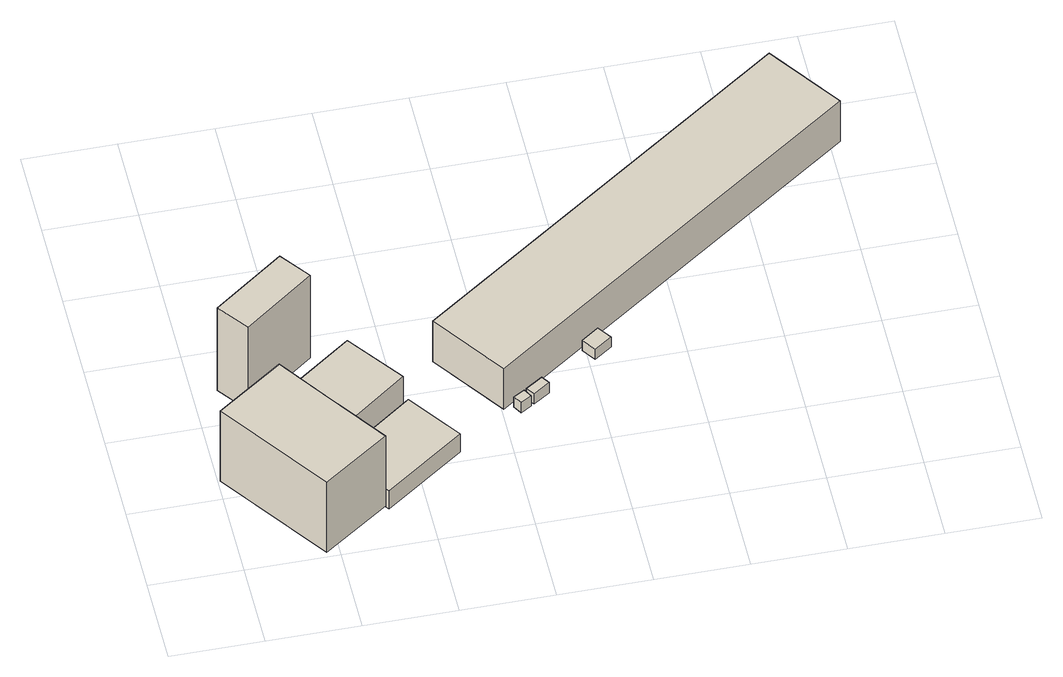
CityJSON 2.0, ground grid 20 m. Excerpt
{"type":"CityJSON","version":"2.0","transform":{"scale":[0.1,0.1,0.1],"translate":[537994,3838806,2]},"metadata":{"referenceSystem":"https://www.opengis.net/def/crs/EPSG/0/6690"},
"CityObjects":{
"building1":{"type":"Building","attributes":{"計測周辺長":66.11,"1/2500図郭":34,"区名":"西淀川区","町丁目名称":"中島２丁目","街区番号":12,"class":"3002","usage":"441","measuredHeight":20.6,"storeysAboveGround":2,"BuildingDetailAttribute.buildingRoofEdgeArea":272.98,"BuildingDetailAttribute.buildingStructureType":"610","BuildingDetailAttribute.buildingStructureOrgType":"2","BuildingDetailAttribute.detailedUsage":"1424","BuildingDetailAttribute.specifiedBuildingCoverageRate":0.6,"BuildingDetailAttribute.surveyYear":2017,"BuildingHighTideRiskAttribute.description":"1","BuildingHighTideRiskAttribute.rank":"2","BuildingHighTideRiskAttribute.depth":2.63,"BuildingIDAttribute.prefecture":"27","BuildingIDAttribute.city":"27113"},"geometry":[{"type":"Solid","lod":"1","boundaries":[[[[0,1,2,3,4,5]],[[4,6,7,5]],[[3,8,6,4]],[[2,9,8,3]],[[1,10,9,2]],[[0,11,10,1]],[[5,7,11,0]],[[6,8,9,10,11,7]]]]}]},
"building2":{"type":"Building","attributes":{"計測周辺長":54.4,"1/2500図郭":34,"区名":"西淀川区","町丁目名称":"中島２丁目","街区番号":12,"class":"3001","usage":"441","measuredHeight":24.3,"storeysAboveGround":2,"BuildingDetailAttribute.buildingRoofEdgeArea":155.22,"BuildingDetailAttribute.buildingStructureType":"610","BuildingDetailAttribute.buildingStructureOrgType":"2","BuildingDetailAttribute.detailedUsage":"1424","BuildingDetailAttribute.specifiedBuildingCoverageRate":0.6,"BuildingDetailAttribute.surveyYear":2017,"BuildingHighTideRiskAttribute.description":"1","BuildingHighTideRiskAttribute.rank":"2","BuildingHighTideRiskAttribute.depth":2.76,"BuildingIDAttribute.prefecture":"27","BuildingIDAttribute.city":"27113"},"geometry":[{"type":"Solid","lod":"1","boundaries":[[[[12,13,14,15]],[[14,16,17,15]],[[13,18,16,14]],[[12,19,18,13]],[[15,17,19,12]],[[16,18,19,17]]]]}]},
"building3":{"type":"Building","attributes":{"計測周辺長":71.75,"1/2500図郭":34,"区名":"西淀川区","町丁目名称":"中島２丁目","街区番号":12,"class":"3004","usage":"441","measuredHeight":11.4,"storeysAboveGround":1,"BuildingDetailAttribute.buildingRoofEdgeArea":313.91,"BuildingDetailAttribute.buildingStructureType":"610","BuildingDetailAttribute.buildingStructureOrgType":"2","BuildingDetailAttribute.detailedUsage":"1424","BuildingDetailAttribute.specifiedBuildingCoverageRate":0.6,"BuildingDetailAttribute.surveyYear":2017,"BuildingHighTideRiskAttribute.description":"1","BuildingHighTideRiskAttribute.rank":"2","BuildingHighTideRiskAttribute.depth":2.79,"BuildingIDAttribute.prefecture":"27","BuildingIDAttribute.city":"27113"},"geometry":[{"type":"Solid","lod":"1","boundaries":[[[[20,21,22,23]],[[22,24,25,23]],[[21,26,24,22]],[[20,27,26,21]],[[23,25,27,20]],[[24,26,27,25]]]]}]},
"building4":{"type":"Building","attributes":{"計測周辺長":49.62,"1/2500図郭":34,"区名":"西淀川区","町丁目名称":"中島２丁目","街区番号":12,"class":"3003","usage":"441","measuredHeight":5.3,"storeysAboveGround":2,"BuildingDetailAttribute.buildingRoofEdgeArea":150.56,"BuildingDetailAttribute.buildingStructureType":"610","BuildingDetailAttribute.buildingStructureOrgType":"2","BuildingDetailAttribute.detailedUsage":"1424","BuildingDetailAttribute.specifiedBuildingCoverageRate":0.6,"BuildingDetailAttribute.surveyYear":2017,"BuildingHighTideRiskAttribute.description":"1","BuildingHighTideRiskAttribute.rank":"2","BuildingHighTideRiskAttribute.depth":2.68,"BuildingIDAttribute.prefecture":"27","BuildingIDAttribute.city":"27113"},"geometry":[{"type":"Solid","lod":"1","boundaries":[[[[28,29,30,31,32]],[[31,33,34,32]],[[30,35,33,31]],[[29,36,35,30]],[[28,37,36,29]],[[32,34,37,28]],[[33,35,36,37,34]]]]}]},
"building5":{"type":"Building","attributes":{"計測周辺長":10.01,"1/2500図郭":34,"区名":"西淀川区","町丁目名称":"中島２丁目","街区番号":11,"class":"3001","usage":"441","storeysAboveGround":1,"BuildingDetailAttribute.buildingRoofEdgeArea":6.16,"BuildingDetailAttribute.buildingStructureType":"610","BuildingDetailAttribute.buildingStructureOrgType":"2","BuildingDetailAttribute.detailedUsage":"1520","BuildingDetailAttribute.specifiedBuildingCoverageRate":0.6,"BuildingDetailAttribute.surveyYear":2017,"BuildingHighTideRiskAttribute.description":"1","BuildingHighTideRiskAttribute.rank":"2","BuildingHighTideRiskAttribute.depth":2.76,"BuildingIDAttribute.prefecture":"27","BuildingIDAttribute.city":"27113"},"geometry":[{"type":"Solid","lod":"1","boundaries":[[[[38,39,40,41]],[[40,42,43,41]],[[39,44,42,40]],[[38,45,44,39]],[[41,43,45,38]],[[42,44,45,43]]]]}]},
"building6":{"type":"Building","attributes":{"計測周辺長":13.08,"1/2500図郭":34,"区名":"西淀川区","町丁目名称":"中島２丁目","街区番号":11,"class":"3001","usage":"441","storeysAboveGround":1,"BuildingDetailAttribute.buildingRoofEdgeArea":9.55,"BuildingDetailAttribute.buildingStructureType":"610","BuildingDetailAttribute.buildingStructureOrgType":"2","BuildingDetailAttribute.detailedUsage":"1520","BuildingDetailAttribute.specifiedBuildingCoverageRate":0.6,"BuildingDetailAttribute.surveyYear":2017,"BuildingHighTideRiskAttribute.description":"1","BuildingHighTideRiskAttribute.rank":"2","BuildingHighTideRiskAttribute.depth":2.64,"BuildingIDAttribute.prefecture":"27","BuildingIDAttribute.city":"27113"},"geometry":[{"type":"Solid","lod":"1","boundaries":[[[[46,47,48,49]],[[48,50,51,49]],[[47,52,50,48]],[[46,53,52,47]],[[49,51,53,46]],[[50,52,53,51]]]]}]},
"building7":{"type":"Building","attributes":{"計測周辺長":16.8,"1/2500図郭":34,"区名":"西淀川区","町丁目名称":"中島２丁目","街区番号":11,"class":"3003","usage":"441","storeysAboveGround":1,"BuildingDetailAttribute.buildingRoofEdgeArea":17.38,"BuildingDetailAttribute.buildingStructureType":"610","BuildingDetailAttribute.buildingStructureOrgType":"2","BuildingDetailAttribute.detailedUsage":"1520","BuildingDetailAttribute.specifiedBuildingCoverageRate":0.6,"BuildingDetailAttribute.surveyYear":2017,"BuildingHighTideRiskAttribute.description":"1","BuildingHighTideRiskAttribute.rank":"2","BuildingHighTideRiskAttribute.depth":2.68,"BuildingIDAttribute.prefecture":"27","BuildingIDAttribute.city":"27113"},"geometry":[{"type":"Solid","lod":"1","boundaries":[[[[54,55,56,57]],[[56,58,59,57]],[[55,60,58,56]],[[54,61,60,55]],[[57,59,61,54]],[[58,60,61,59]]]]}]},
"building8":{"type":"Building","attributes":{"計測周辺長":239.23,"1/2500図郭":34,"区名":"西淀川区","町丁目名称":"中島２丁目","街区番号":11,"class":"3001","usage":"441","measuredHeight":11.9,"storeysAboveGround":1,"BuildingDetailAttribute.buildingRoofEdgeArea":1944.66,"BuildingDetailAttribute.buildingStructureType":"610","BuildingDetailAttribute.buildingStructureOrgType":"2","BuildingDetailAttribute.detailedUsage":"1520","BuildingDetailAttribute.specifiedBuildingCoverageRate":0.6,"BuildingDetailAttribute.surveyYear":2017,"BuildingHighTideRiskAttribute.description":"1","BuildingHighTideRiskAttribute.rank":"2","BuildingHighTideRiskAttribute.depth":2.95,"BuildingIDAttribute.prefecture":"27","BuildingIDAttribute.city":"27113"},"geometry":[{"type":"Solid","lod":"1","boundaries":[[[[62,63,64,65]],[[64,66,67,65]],[[63,68,66,64]],[[62,69,68,63]],[[65,67,69,62]],[[66,68,69,67]]]]}]}
},
"vertices":[
[235,223,8],[240,216,8],[315,109,8],[172,9,8],[4,247,8],[148,348,8],[4,247,214],[148,348,214],[172,9,214],[315,109,214],[240,216,214],[235,223,214],
[52,495,5],[205,608,5],[254,543,5],[101,429,5],[254,543,248],[101,429,248],[205,608,248],[52,495,248],
[314,469,6],[403,348,6],[235,223,6],[148,348,6],[235,223,120],[148,348,120],[403,348,120],[314,469,120],
[412,341,5],[494,226,5],[321,102,5],[315,109,5],[240,216,5],[315,109,58],[240,216,58],[321,102,58],[494,226,58],[412,341,58],
[625,321,8],[649,335,8],[660,316,8],[636,302,8],[660,316,38],[636,302,38],[649,335,38],[625,321,38],
[654,337,9],[691,361,9],[703,343,9],[666,319,9],[703,343,39],[666,319,39],[691,361,39],[654,337,39],
[792,444,8],[830,471,8],[851,441,8],[813,414,8],[851,441,38],[813,414,38],[830,471,38],[792,444,38],
[492,479,7],[1310,1057,7],[1422,898,7],[604,320,7],[1422,898,126],[604,320,126],[1310,1057,126],[492,479,126]
]}
